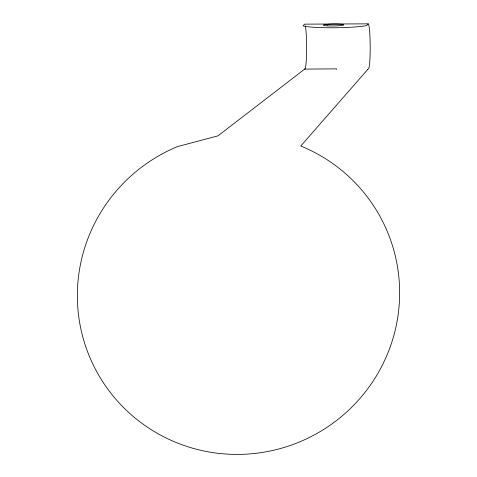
<?xml version="1.0" encoding="UTF-8"?>
<svg xmlns="http://www.w3.org/2000/svg" width="477" height="477" viewBox="0 0 477 477"><rect width="100%" height="100%" fill="white"/><g stroke="black" fill="none" stroke-linecap="round" stroke-linejoin="round"><path stroke-width="0.72" d="M368.184 23.85L366.646 25.609A34.642 3.267 -0.7 0 1 333.101 27.767A34.642 3.267 -0.7 0 1 303.068 25.907L304.606 24.148L368.184 23.85A22.413 1.884 89.7 0 1 370.188 46.048A22.413 1.884 89.7 0 1 368.429 68.676L300.772 146.028A161.518 159.771 -27.5 0 1 365.942 391.152A161.518 159.771 -27.5 0 1 110.259 392.38A161.518 159.771 -27.5 0 1 177.438 146.618L218.001 135.838L304.851 68.974A22.413 1.884 89.7 0 0 306.598 50.729A22.413 1.884 89.7 0 0 305.334 25.776M367.409 69.35L367.415 69.839M336.607 69.362L336.601 68.879L304.32 69.093L304.326 69.576M327.61 25.853A10.166 0.96 -0.7 0 0 343.702 24.977A10.166 0.96 -0.7 0 0 329.488 24.178A10.166 0.96 -0.7 0 0 327.61 25.853"/></g></svg>
